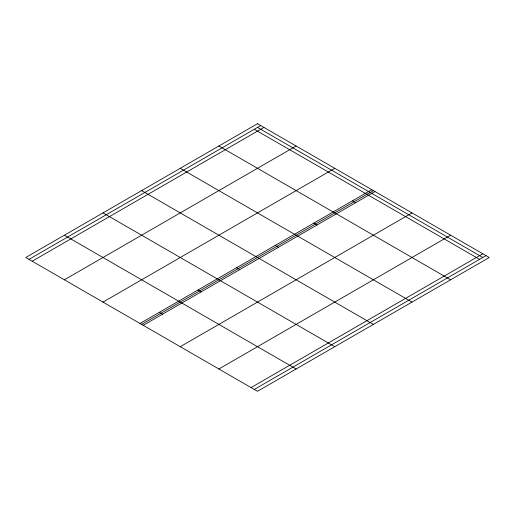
<?xml version="1.0" encoding="UTF-8"?>
<svg xmlns="http://www.w3.org/2000/svg" width="515" height="515" viewBox="0 0 515 515"><rect width="100%" height="100%" fill="white"/><g stroke="black" fill="none" stroke-linecap="round" stroke-linejoin="round"><path stroke-width="0.77" d="M28.969 259.36L260.719 125.557M32.188 261.214L263.938 127.417M64.375 279.8L296.125 146.003M103 302.099L334.75 168.302M140.016 323.472L371.766 189.668M141.625 324.399L373.375 190.602M143.234 325.332L374.984 191.529M180.25 346.698L412 212.901M218.875 368.998L450.625 235.201M251.063 387.583L482.813 253.786M254.281 389.443L486.031 255.64M257.5 127.417L482.813 257.5M254.281 129.278L479.594 259.36M352.453 200.818L355.672 202.678M218.875 146.003L450.625 279.8M313.828 223.124L317.047 224.978M180.25 168.302L412 302.099M275.203 245.423L278.422 247.277M141.625 190.602L373.375 324.399M236.578 267.723L239.797 269.577M103 212.901L334.75 346.698M197.953 290.022L201.172 291.876M64.375 235.201L296.125 368.998M159.328 312.322L162.547 314.182M257.5 123.703L25.75 257.5L257.5 391.297L489.25 257.5L257.5 123.703"/></g></svg>
